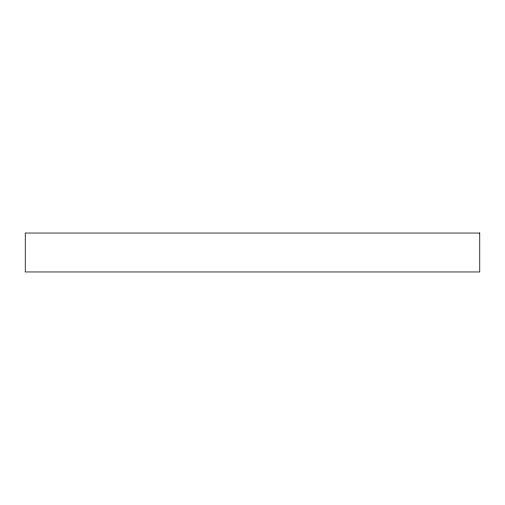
<?xml version="1.0" encoding="UTF-8"?>
<svg xmlns="http://www.w3.org/2000/svg" width="505" height="505" viewBox="0 0 505 505"><rect width="100%" height="100%" fill="white"/><g stroke="black" fill="none" stroke-linecap="round" stroke-linejoin="round"><path stroke-width="0.76" d="M479.75 233.039L25.25 233.039L25.25 271.961L479.75 271.961L479.75 233.039"/></g></svg>
